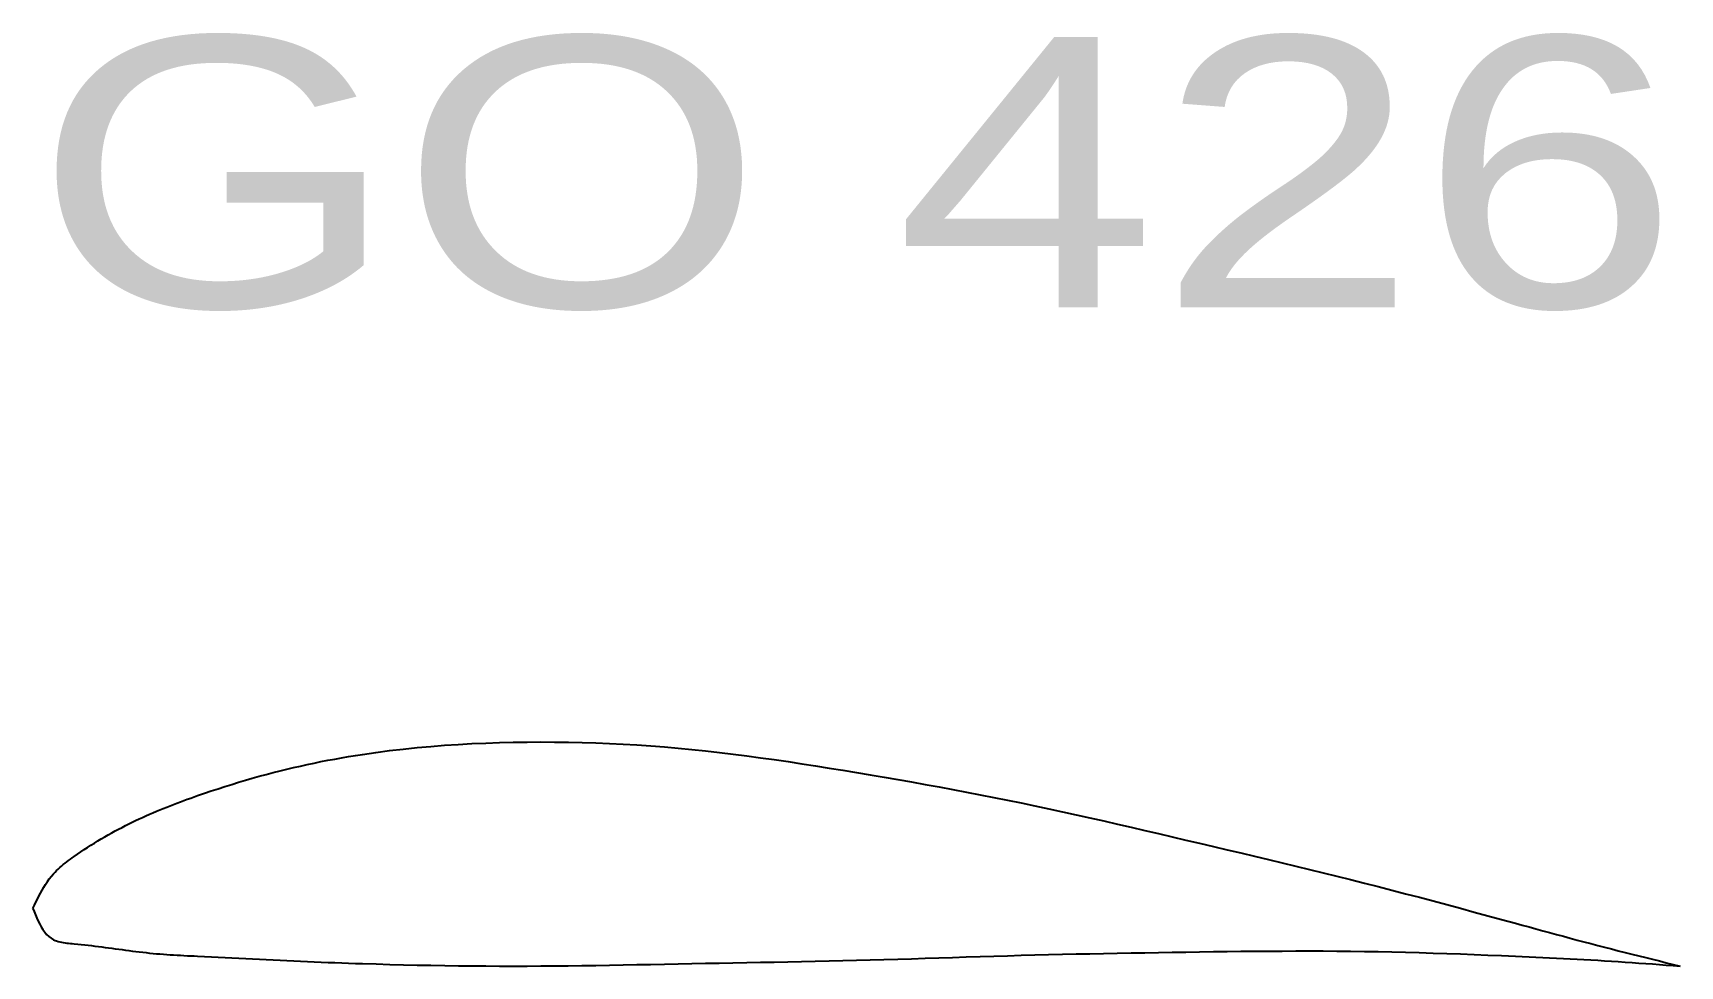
# Model space of a CAD drawing. Extents: x 0.05 to 10.04, y -0.16 to 5.51.
import ezdxf
from ezdxf.enums import TextEntityAlignment as Align

# ---------------------------------------------------------------- set-up
doc = ezdxf.new("R2010")
doc.units = 0
doc.layers.get('0').update_dxf_attribs({"linetype": 'CONTINUOUS'})

msp = doc.modelspace()

# ---------------------------------------------------------------- linework, layer by layer
at = {"color": 3, "linetype": 'CONTINUOUS'}
msp.add_lwpolyline([(0.0505, 0.1939), (0.0594, 0.2126), (0.0683, 0.2313), (0.0774, 0.2499), (0.0867, 0.2683), (0.0962, 0.2865), (0.1061, 0.3045), (0.1163, 0.3221), (0.127, 0.3394), (0.1382, 0.3562), (0.1499, 0.3726), (0.1623, 0.3885), (0.1754, 0.4038), (0.1846, 0.4136), (0.194, 0.4232), (0.2038, 0.4326), (0.2138, 0.4417), (0.2241, 0.4507), (0.2345, 0.4594), (0.2452, 0.468), (0.256, 0.4764), (0.2669, 0.4846), (0.278, 0.4927), (0.2891, 0.5008), (0.3003, 0.5087), (0.3206, 0.5228), (0.3409, 0.5367), (0.3614, 0.5503), (0.3819, 0.5638), (0.4025, 0.577), (0.4233, 0.59), (0.4442, 0.6028), (0.4651, 0.6153), (0.4862, 0.6277), (0.5074, 0.6399), (0.5287, 0.6518), (0.5502, 0.6636), (0.5705, 0.6745), (0.5909, 0.6853), (0.6114, 0.6959), (0.632, 0.7063), (0.6528, 0.7165), (0.6736, 0.7266), (0.6944, 0.7365), (0.7154, 0.7462), (0.7364, 0.7558), (0.7576, 0.7652), (0.7788, 0.7745), (0.8, 0.7835), (0.8206, 0.7921), (0.8412, 0.8006), (0.8619, 0.8089), (0.8826, 0.8171), (0.9034, 0.8251), (0.9242, 0.833), (0.945, 0.8408), (0.9659, 0.8486), (0.9869, 0.8562), (1.0078, 0.8637), (1.0288, 0.8711), (1.0499, 0.8785), (1.091, 0.8926), (1.1322, 0.9065), (1.1735, 0.9201), (1.2149, 0.9334), (1.2564, 0.9464), (1.298, 0.959), (1.3397, 0.9714), (1.3815, 0.9835), (1.4234, 0.9952), (1.4654, 1.0066), (1.5074, 1.0177), (1.5496, 1.0284), (1.5908, 1.0385), (1.6321, 1.0483), (1.6736, 1.0578), (1.715, 1.0669), (1.7566, 1.0757), (1.7982, 1.0842), (1.8399, 1.0923), (1.8817, 1.1002), (1.9235, 1.1077), (1.9654, 1.1149), (2.0073, 1.1218), (2.0493, 1.1283), (2.1319, 1.1403), (2.2148, 1.1512), (2.2977, 1.1609), (2.3808, 1.1695), (2.4641, 1.177), (2.5474, 1.1835), (2.6308, 1.1891), (2.7143, 1.1937), (2.7978, 1.1973), (2.8814, 1.2001), (2.965, 1.2021), (3.0486, 1.2033), (3.1321, 1.2037), (3.2155, 1.2033), (3.299, 1.2022), (3.3824, 1.2003), (3.4658, 1.1977), (3.5491, 1.1943), (3.6324, 1.1902), (3.7156, 1.1853), (3.7988, 1.1796), (3.882, 1.1733), (3.965, 1.1662), (4.048, 1.1583), (4.1317, 1.1496), (4.2152, 1.1403), (4.2987, 1.1303), (4.3821, 1.1196), (4.4655, 1.1084), (4.5488, 1.0967), (4.632, 1.0846), (4.7152, 1.072), (4.7983, 1.059), (4.8814, 1.0457), (4.9644, 1.0322), (5.0474, 1.0184), (5.131, 1.0043), (5.2145, 0.99), (5.298, 0.9756), (5.3814, 0.9609), (5.4648, 0.9459), (5.5481, 0.9307), (5.6314, 0.9153), (5.7146, 0.8995), (5.7977, 0.8835), (5.8808, 0.8672), (5.9638, 0.8505), (6.0468, 0.8335), (6.1303, 0.816), (6.2138, 0.7982), (6.2972, 0.7801), (6.3806, 0.7617), (6.4639, 0.7431), (6.5472, 0.7243), (6.6304, 0.7053), (6.7136, 0.6861), (6.7968, 0.6669), (6.8799, 0.6475), (6.9631, 0.6281), (7.0462, 0.6086), (7.1296, 0.5891), (7.213, 0.5696), (7.2964, 0.55), (7.3797, 0.5303), (7.4631, 0.5106), (7.5464, 0.4908), (7.6297, 0.4709), (7.713, 0.4508), (7.7962, 0.4306), (7.8794, 0.4102), (7.9625, 0.3896), (8.0456, 0.3688), (8.1291, 0.3476), (8.2126, 0.3263), (8.296, 0.3047), (8.3793, 0.283), (8.4627, 0.261), (8.5459, 0.239), (8.6292, 0.2167), (8.7124, 0.1944), (8.7956, 0.1719), (8.8787, 0.1493), (8.9619, 0.1267), (9.045, 0.1039), (9.0866, 0.0926), (9.1282, 0.0812), (9.1698, 0.0698), (9.2114, 0.0584), (9.253, 0.047), (9.2946, 0.0357), (9.3362, 0.0244), (9.3779, 0.0132), (9.4196, 0.002), (9.4612, -0.009), (9.5029, -0.0201), (9.5447, -0.031), (9.5862, -0.0417), (9.6278, -0.0524), (9.6694, -0.063), (9.711, -0.0735), (9.7526, -0.0839), (9.7943, -0.0943), (9.8359, -0.1047), (9.8776, -0.115), (9.9193, -0.1252), (9.961, -0.1355), (10.0027, -0.1457), (10.0444, -0.1559)], dxfattribs=at)
at = {"color": 1, "linetype": 'CONTINUOUS'}
msp.add_lwpolyline([(0.0505, 0.1939), (0.0582, 0.1742), (0.0661, 0.1546), (0.0741, 0.1354), (0.0825, 0.1167), (0.0914, 0.0986), (0.1008, 0.0813), (0.1109, 0.065), (0.1218, 0.0499), (0.1336, 0.0361), (0.1464, 0.0237), (0.1603, 0.0129), (0.1754, 0.004), (0.1845, -0.0002), (0.1939, -0.0038), (0.2037, -0.0069), (0.2137, -0.0095), (0.2241, -0.0118), (0.2346, -0.0137), (0.2454, -0.0153), (0.2563, -0.0167), (0.2672, -0.0179), (0.2783, -0.019), (0.2893, -0.02), (0.3003, -0.021), (0.3219, -0.023), (0.3433, -0.0251), (0.3644, -0.0274), (0.3854, -0.0297), (0.4063, -0.0322), (0.427, -0.0347), (0.4476, -0.0373), (0.4681, -0.04), (0.4886, -0.0427), (0.5091, -0.0454), (0.5296, -0.0482), (0.5502, -0.051), (0.5708, -0.0537), (0.5914, -0.0565), (0.6121, -0.0593), (0.6329, -0.062), (0.6537, -0.0647), (0.6745, -0.0673), (0.6954, -0.0699), (0.7163, -0.0723), (0.7372, -0.0747), (0.7581, -0.0769), (0.7791, -0.079), (0.8, -0.0809), (0.8208, -0.0827), (0.8417, -0.0844), (0.8625, -0.0859), (0.8833, -0.0873), (0.9041, -0.0885), (0.9249, -0.0897), (0.9458, -0.0909), (0.9666, -0.0919), (0.9874, -0.093), (1.0082, -0.094), (1.029, -0.0949), (1.0499, -0.0959), (1.0915, -0.0979), (1.1331, -0.1), (1.1747, -0.102), (1.2164, -0.1041), (1.258, -0.1063), (1.2997, -0.1084), (1.3413, -0.1105), (1.383, -0.1127), (1.4246, -0.1148), (1.4663, -0.1169), (1.5079, -0.1189), (1.5496, -0.1209), (1.5912, -0.1229), (1.6328, -0.1248), (1.6745, -0.1266), (1.7161, -0.1284), (1.7577, -0.1302), (1.7994, -0.1319), (1.841, -0.1335), (1.8827, -0.1351), (1.9243, -0.1366), (1.966, -0.1381), (2.0076, -0.1395), (2.0493, -0.1409), (2.1325, -0.1435), (2.2158, -0.1458), (2.299, -0.1479), (2.3823, -0.1498), (2.4656, -0.1514), (2.5489, -0.1528), (2.6322, -0.154), (2.7155, -0.1549), (2.7988, -0.1555), (2.8821, -0.1559), (2.9653, -0.156), (3.0486, -0.1559), (3.1319, -0.1555), (3.2152, -0.1548), (3.2985, -0.154), (3.3818, -0.1529), (3.4651, -0.1517), (3.5484, -0.1503), (3.6316, -0.1489), (3.7149, -0.1473), (3.7982, -0.1458), (3.8815, -0.1441), (3.9647, -0.1425), (4.048, -0.1409), (4.1313, -0.1393), (4.2146, -0.1378), (4.2979, -0.1363), (4.3812, -0.1348), (4.4645, -0.1333), (4.5477, -0.1318), (4.631, -0.1302), (4.7143, -0.1285), (4.7976, -0.1268), (4.8809, -0.125), (4.9641, -0.123), (5.0474, -0.1209), (5.1307, -0.1187), (5.214, -0.1163), (5.2973, -0.1139), (5.3806, -0.1113), (5.4638, -0.1087), (5.5471, -0.1061), (5.6304, -0.1035), (5.7137, -0.1008), (5.797, -0.0982), (5.8802, -0.0957), (5.9635, -0.0933), (6.0468, -0.0909), (6.1301, -0.0887), (6.2133, -0.0866), (6.2966, -0.0847), (6.3799, -0.0828), (6.4632, -0.0811), (6.5465, -0.0794), (6.6297, -0.0778), (6.713, -0.0763), (6.7963, -0.0749), (6.8796, -0.0735), (6.9629, -0.0722), (7.0462, -0.0709), (7.1295, -0.0697), (7.2128, -0.0686), (7.296, -0.0675), (7.3793, -0.0666), (7.4626, -0.0658), (7.5459, -0.0651), (7.6292, -0.0647), (7.7125, -0.0644), (7.7957, -0.0644), (7.879, -0.0646), (7.9623, -0.0651), (8.0456, -0.0659), (8.1289, -0.0671), (8.2122, -0.0685), (8.2955, -0.0703), (8.3788, -0.0723), (8.4621, -0.0746), (8.5454, -0.0771), (8.6286, -0.0798), (8.7119, -0.0827), (8.7952, -0.0858), (8.8785, -0.089), (8.9617, -0.0924), (9.045, -0.0959), (9.0866, -0.0977), (9.1283, -0.0996), (9.1699, -0.1014), (9.2116, -0.1033), (9.2532, -0.1053), (9.2949, -0.1073), (9.3365, -0.1094), (9.3782, -0.1115), (9.4198, -0.1138), (9.4614, -0.1161), (9.503, -0.1184), (9.5447, -0.1209), (9.5863, -0.1235), (9.628, -0.1261), (9.6696, -0.1289), (9.7113, -0.1317), (9.7529, -0.1346), (9.7946, -0.1375), (9.8362, -0.1405), (9.8778, -0.1435), (9.9195, -0.1466), (9.9611, -0.1497), (10.0027, -0.1528), (10.0444, -0.1559)], dxfattribs=at)

# ---------------------------------------------------------------- texts
at = {"color": 7}
msp.add_text('GO 426', height=1.6396, dxfattribs=at).set_placement((0.0505, 3.8417), (10.0444, 3.8417), align=Align.FIT)

doc.saveas('drawing.dxf')
